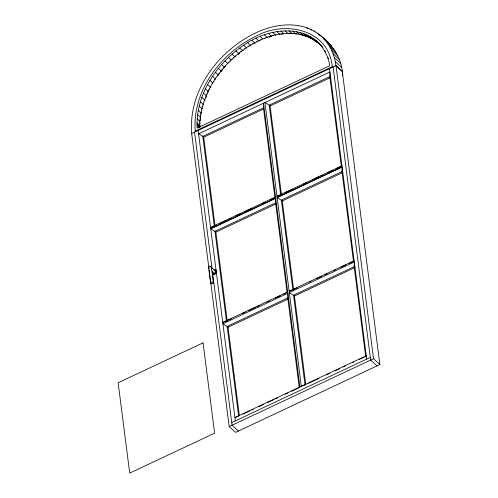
<?xml version="1.0" encoding="UTF-8"?>
<svg xmlns="http://www.w3.org/2000/svg" width="498" height="498" viewBox="0 0 498 498"><rect width="100%" height="100%" fill="white"/><g stroke="black" fill="none" stroke-linecap="round" stroke-linejoin="round"><path stroke-width="0.75" d="M320.581 44.832L317.201 41.913L317.562 42.249C295.077 25.317 263.548 34.885 242.85 50.149C218.678 67.884 199.897 96.008 199.679 126.722L200.04 127.058M270.738 199.574L274.915 197.606L263.417 107.848L263.523 103.167L299.877 386.99L299.267 387.674L287.763 297.916L287.869 293.235L222.911 323.775L228.047 327.248L287.975 299.074M231.34 318.795L222.743 322.443L287.695 291.903L287.085 292.587L275.587 202.829L275.687 198.148L210.735 228.688L215.864 232.161L276.49 203.663M336.436 168.679L341.311 166.388L329.813 76.63L329.919 71.949L198.578 133.788M349.297 263.336L353.48 261.369L341.983 171.611L342.082 166.93L277.131 197.469L282.26 200.943L342.188 172.769M238.019 416.403L234.925 417.529L366.279 355.771L365.663 356.456L354.165 266.698L354.265 262.016L289.313 292.556L294.443 296.03L355.068 267.526M320.588 45.218C325.449 51.057 328.524 58.26 329.819 65.724L197.152 128.098C195.403 94.558 216.717 63.433 243.665 45.212C266.368 29.002 303.182 22.765 322.692 47.161M200.302 120.404L200.426 119.047L200.065 118.717M211.376 269.213L211.42 268.005A2.689 2.502 55.7 0 0 210.891 266.934L209.459 266.181A0.984 0.915 55.7 0 0 208.979 266.405L208.625 267.588L210.61 283.088M205.693 98.206L206.539 96.108L206.178 95.778M221.616 71.04L222.369 70.106L222.008 69.776M274.915 197.606L275.531 196.922L210.579 227.462M353.48 261.369L354.097 260.684L289.139 291.224M238.044 54.456L239.432 53.336L239.071 53M214.034 270.171L214.252 270.065A2.484 1.724 -47.3 0 1 216.53 271.522A2.484 1.724 -47.3 0 1 213.754 274.193A2.484 1.724 -47.3 0 1 212.627 271.622M197.003 125.415L199.667 127.83M195.204 131.136L332.278 66.682C328.593 28.828 284.464 20.262 255.717 36.304C220.527 53.51 191.786 91.308 195.266 131.814M209.633 273.875L229.198 426.574L235.523 432.407L379.862 364.536L342.319 71.475L335.994 65.643L191.655 133.508L208.942 268.472M263.417 107.848L202.792 136.352L198.565 133.707M329.813 76.63L269.194 105.134L264.961 102.488L301.321 386.311L305.037 384.96L293.54 295.202L354.165 266.698M263.623 109.006L203.694 137.187L202.792 136.352L214.289 226.111L211.196 227.237M330.716 77.464L270.097 105.968L269.194 105.134L280.691 194.892L282.086 194.239M341.927 165.703L276.975 196.243L280.069 195.116M214.987 225.781L216.381 225.127M219.867 223.49L226.136 220.539M228.924 219.232L230.319 218.572M235.896 215.951L240.771 213.661M244.257 212.024L251.222 208.743M262.371 203.501L265.16 202.194M285.566 192.595L292.538 189.321M303.687 184.079L306.469 182.766M312.047 180.145L319.013 176.871M321.104 175.887L322.499 175.234M328.076 172.613L332.95 170.316M210.747 228.794L275.699 198.254M277.143 197.575L342.101 167.035M275.587 202.829L214.962 231.333L226.459 321.092M341.983 171.611L281.358 200.115L292.855 289.873L289.761 290.994M242.489 313.553L245.271 312.246M248.757 310.603L255.723 307.328M257.117 306.675L259.209 305.691M266.878 302.087L269.661 300.78M275.238 298.153L280.113 295.862M283.599 294.225L285.69 293.241M293.552 289.543L297.038 287.906M309.582 282.005L310.976 281.351M316.547 278.731L321.428 276.44M324.914 274.803L326.999 273.819M333.971 270.539L335.366 269.885M340.937 267.264L345.817 264.973M287.763 297.916L227.144 326.42L238.642 416.179M242.819 414.212L249.791 410.931M251.882 409.954L253.27 409.294M258.848 406.673L263.728 404.382M267.208 402.745L274.18 399.464M275.575 398.811L277.66 397.827M285.329 394.223L288.112 392.916M291.598 391.279L298.57 387.998M308.523 383.317L315.489 380.042M316.884 379.389L318.975 378.405M326.638 374.801L329.427 373.488M334.998 370.867L339.879 368.576M343.365 366.939L345.456 365.955M352.422 362.681L353.817 362.021M359.388 359.4L364.268 357.11M231.744 422.553L370.313 357.402M229.198 426.574L373.537 358.709L379.862 364.536M282.042 34.157L283.368 33.989L283.007 33.652M295.519 33.889L296.746 34.02L296.385 33.69M299.155 34.393L300.344 34.605L299.983 34.275M300.929 34.736L307.154 36.535L306.793 36.205M342.674 75.74C342.431 56.691 329.713 40.512 313.97 31.007C297.35 21.769 276.838 24.004 259.844 31.007C220.471 47.939 188.014 89.223 191.693 133.489M307.689 36.746L315.744 40.942M314.804 40.78L317.656 42.591M317.294 42.255L315.888 41.322L316.255 41.651M323.495 38.838L329.253 43.612M320.158 35.271L326.483 41.097M322.928 37.786L331.786 46.376M317.17 33.011L319.803 35.439M325.462 40.543L327.752 43.538L334.077 49.364M313.97 31.007L315.022 31.984M327.752 43.538L329.794 46.75L336.119 52.576M310.571 29.282L311.624 30.254M329.794 46.75L331.575 50.174L337.893 56M306.986 27.832L308.044 28.803M331.575 50.174L333.081 53.79L339.406 59.617M315.701 40.357L320.357 44.621M333.081 53.79L334.32 57.587L340.644 63.414M312.949 38.278L317.693 42.647M314.443 39.989L314.804 40.319M309.999 36.435L315.271 41.297M311.505 38.296L311.873 38.626M309.974 37.537L310.335 37.873M324.572 50.927L325.63 51.904M306.874 34.848L310.559 38.246M334.32 57.587L335.285 61.547L341.603 67.379M308.405 36.84L308.766 37.169M303.575 33.509L306.737 36.422M305.143 35.626L305.504 35.962M303.456 35.115L303.817 35.445M327.603 57.413L328.655 58.384M300.113 32.432L303.805 35.837M335.285 61.547L335.957 65.661L342.282 71.488M301.738 34.661L302.099 34.997M296.515 31.623L299.678 34.536M292.787 31.081L295.949 33.995M292.675 33.36L293.036 33.69M288.946 30.808L292.108 33.727M290.782 33.291L291.143 33.621M288.871 33.285L289.232 33.615M285.005 30.808L288.161 33.727M286.935 33.341L287.296 33.677M280.978 31.081L283.611 33.509M281.021 33.901L281.382 34.238M276.882 31.623L280.044 34.536M279.017 34.219L279.378 34.555M272.736 32.432L275.898 35.346M272.954 35.539L273.315 35.875M268.559 33.509L271.192 35.937M270.918 36.105L271.279 36.441L269.237 37.07L268.876 36.734M264.357 34.841L267.519 37.755M266.835 37.425L267.196 37.755M264.793 38.172L265.154 38.502M260.161 36.435L262.795 38.863M260.715 39.846L261.077 40.182M255.972 38.271L259.134 41.191M256.657 41.751L257.018 42.087M254.64 42.791L255.001 43.127M251.82 40.357L254.976 43.27M252.635 43.886L252.996 44.222M247.711 42.672L250.868 45.586M248.67 46.233L249.031 46.569M243.665 45.212L246.827 48.125M244.767 48.792L245.128 49.128M242.85 50.149L243.211 50.479M239.7 47.964L242.862 50.883M240.945 51.549L241.312 51.885M235.828 50.927L238.99 53.84M235.398 56.037L235.759 56.367M232.068 54.077L235.23 56.99M233.606 57.619L233.967 57.955M231.844 59.243L232.205 59.573M228.439 57.407L231.072 59.835M230.113 60.905L230.474 61.242M228.42 62.611L228.781 62.941M224.94 60.899L227.58 63.333M225.133 66.122L225.494 66.458M221.604 64.553L224.766 67.467M223.552 67.933L223.913 68.263M218.429 68.338L221.591 71.251M220.502 71.644L220.863 71.973M219.045 73.542L219.406 73.872M215.435 72.247L218.597 75.161M217.626 75.466L217.987 75.802M212.627 76.269L215.267 78.696M214.937 79.387L215.298 79.724M213.661 81.386L214.022 81.716M210.025 80.377L212.665 82.805M212.434 83.396L212.795 83.732M207.635 84.567L210.797 87.48M210.137 87.474L210.498 87.81M209.067 89.534L209.428 89.87M205.469 88.812L208.631 91.725M208.046 91.607L208.413 91.937M207.087 93.686L207.448 94.022M203.533 93.095L206.166 95.529M201.833 97.409L204.995 100.328M204.535 99.974L204.896 100.303M200.377 101.735L203.539 104.648M202.505 106.273L202.867 106.603M201.945 108.365L202.306 108.701M199.175 106.049L202.337 108.962M201.447 110.456L201.808 110.793M201.011 112.536L201.373 112.872M198.223 110.338L201.385 113.251M200.638 114.608L200.999 114.945M197.532 114.584L200.694 117.497M197.102 118.767L199.742 121.195M199.748 122.757L200.109 123.093M199.686 124.755L200.047 125.085M196.94 122.875L200.103 125.795M196.965 123.977L200.128 126.897M376.974 365.893L370.655 360.066L333.112 67M210.629 266.648L215.373 271.024M238.405 431.044L232.087 425.217L212.403 271.578M208.625 267.588L208.693 267.968A2.689 2.502 55.7 0 0 208.905 268.528M335.994 65.643L373.537 358.709M332.278 66.682L332.365 67.348M329.502 68.699L366.702 359.102M270.034 105.508L281.395 194.183M282.204 200.489L293.664 289.936M294.386 295.575L305.84 385.016M203.638 136.726L215.099 226.173M215.709 230.935L227.262 321.154M227.984 326.794L239.345 415.469M198.148 130.457L216.151 270.949M216.344 272.487L235.349 420.86M194.544 132.151L212.03 268.659M211.488 268.378L213.337 282.814A1.37 0.847 -7.3 0 1 211.339 283.754A1.37 0.847 -7.3 0 1 211.252 282.285A1.37 0.847 -7.3 0 1 213.337 282.814M209.141 270.016L209.44 272.331M214.962 270.165A2.484 1.724 -47.3 0 1 216.817 271.628A2.484 1.724 -47.3 0 1 214.75 274.292A2.484 1.724 -47.3 0 1 212.609 273.203M212.652 272.549A2.484 1.724 -47.3 0 1 212.901 271.871M214.899 270.831A1.37 0.952 -47.3 0 1 215.534 272.001A1.37 0.952 -47.3 0 1 214.134 273.215A1.37 0.952 -47.3 0 1 213.3 272.213M203.053 342.848L118.138 382.775L129.71 473.1L214.626 433.173L203.053 342.848"/></g></svg>
